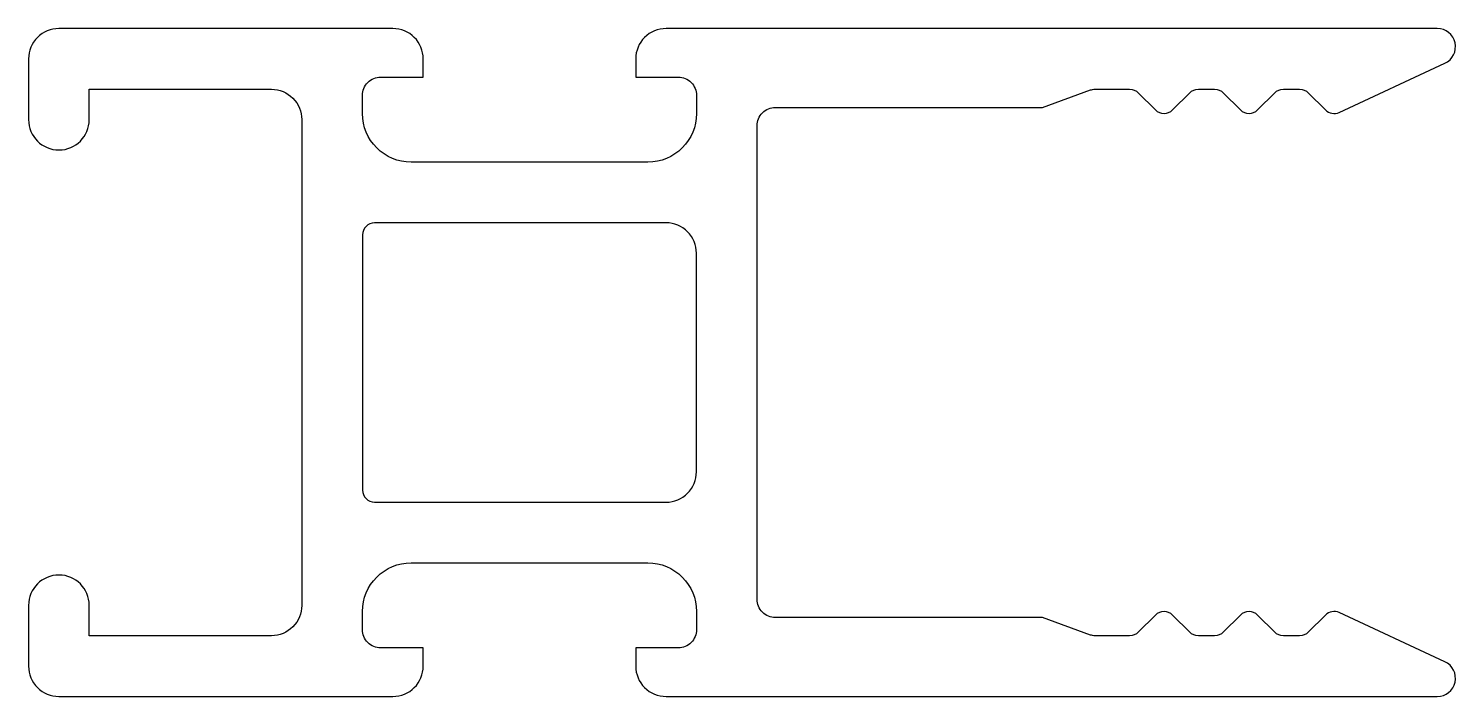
# Model space of a CAD drawing. Header units: millimetres. Extents: x -12 to 11.5, y -5.5 to 5.5.
import ezdxf

# ---------------------------------------------------------------- set-up
doc = ezdxf.new("R2010")
doc.units = ezdxf.units.MM

msp = doc.modelspace()

# ---------------------------------------------------------------- linework, layer by layer
for points in [[(-11.5, 5.5, 0.414214), (-12, 5), (-12, 4, 1), (-11, 4), (-11, 4.5), (-8, 4.5, -0.414214), (-7.5, 4), (-7.5, -4, -0.414214), (-8, -4.5), (-11, -4.5), (-11, -4, 1), (-12, -4), (-12, -5, 0.414214), (-11.5, -5.5), (-6, -5.5, 0.414214), (-5.5, -5), (-5.5, -4.7), (-6.2, -4.7, -0.414214), (-6.5, -4.4), (-6.5, -4.1, -0.414214), (-5.7, -3.3), (-1.8, -3.3, -0.414214), (-1, -4.1), (-1, -4.4, -0.414214), (-1.3, -4.7), (-2, -4.7), (-2, -5, 0.414214), (-1.5, -5.5), (11.2, -5.5, 0.803179), (11.326, -4.928), (9.584, -4.119, 0.314902), (9.359, -4.159), (9.076, -4.441, -0.198912), (8.934, -4.5), (8.666, -4.5, -0.198912), (8.524, -4.441), (8.241, -4.159, 0.414214), (7.959, -4.159), (7.676, -4.441, -0.198912), (7.534, -4.5), (7.266, -4.5, -0.198912), (7.124, -4.441), (6.841, -4.159, 0.414214), (6.559, -4.159), (6.276, -4.441, -0.198912), (6.134, -4.5), (5.56, -4.5, -0.087489), (5.491, -4.488), (4.7, -4.2), (0.3, -4.2, -0.414214), (0, -3.9), (0, 3.9, -0.414214), (0.3, 4.2), (4.7, 4.2), (5.491, 4.488, -0.087489), (5.56, 4.5), (6.134, 4.5, -0.198912), (6.276, 4.441), (6.559, 4.159, 0.414214), (6.841, 4.159), (7.124, 4.441, -0.198912), (7.266, 4.5), (7.534, 4.5, -0.198912), (7.676, 4.441), (7.959, 4.159, 0.414214), (8.241, 4.159), (8.524, 4.441, -0.198912), (8.666, 4.5), (8.934, 4.5, -0.198912), (9.076, 4.441), (9.359, 4.159, 0.314902), (9.584, 4.119), (11.326, 4.928, 0.803179), (11.2, 5.5), (-1.5, 5.5, 0.414214), (-2, 5), (-2, 4.7), (-1.3, 4.7, -0.414214), (-1, 4.4), (-1, 4.1, -0.414214), (-1.8, 3.3), (-5.7, 3.3, -0.414214), (-6.5, 4.1), (-6.5, 4.4, -0.414214), (-6.2, 4.7), (-5.5, 4.7), (-5.5, 5, 0.414214), (-6, 5.5), (-11.5, 5.5)], [(-6.3, 2.3, 0.414214), (-6.5, 2.1), (-6.5, -2.1, 0.414214), (-6.3, -2.3), (-1.5, -2.3, 0.414214), (-1, -1.8), (-1, 1.8, 0.414214), (-1.5, 2.3), (-6.3, 2.3)]]:
    msp.add_lwpolyline(points, format="xyb", close=True)

doc.saveas('drawing.dxf')
